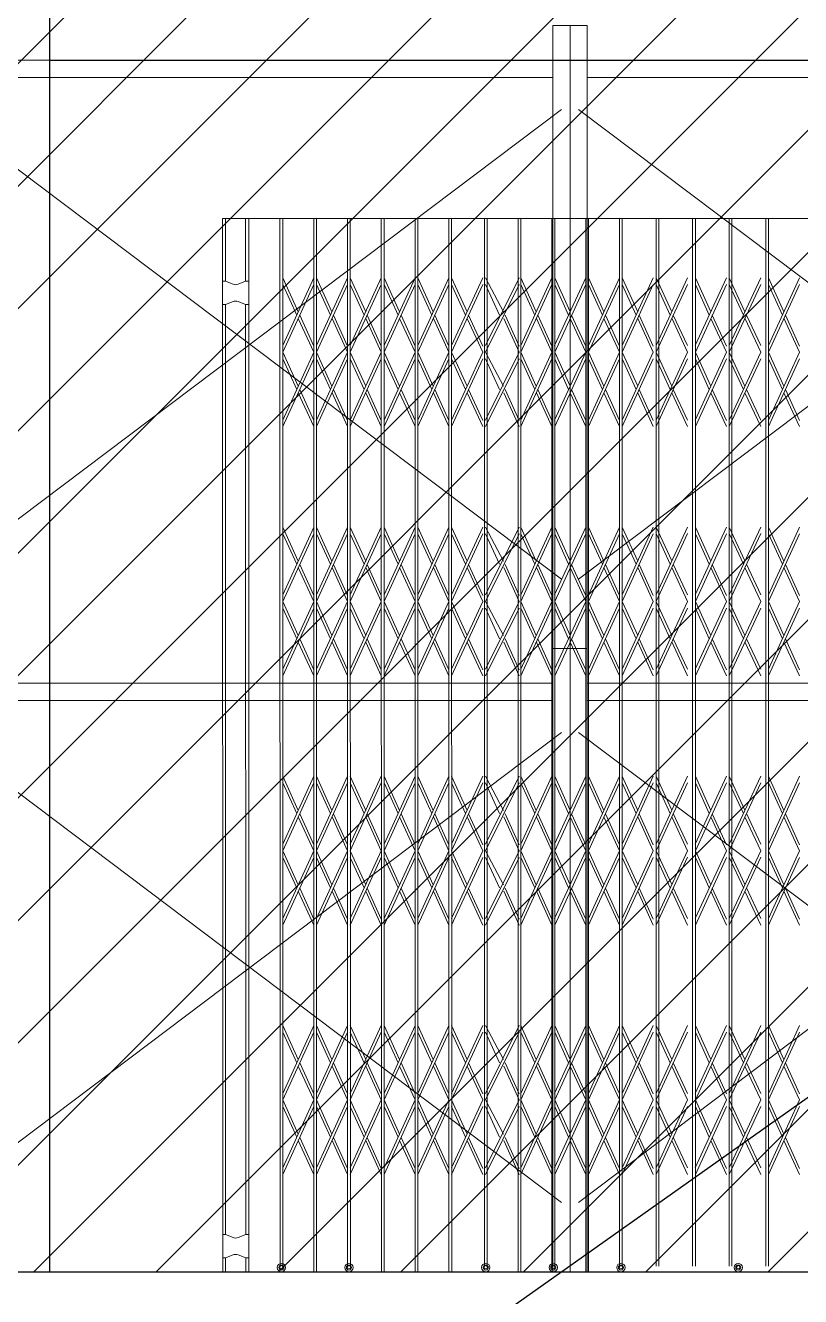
# Model space of a CAD drawing. Header units: millimetres. Extents: x 480521 to 6014615, y -961280 to 187869.
# Drawn here: x 759551 to 761790, y -25587 to -21915 of the extents above; entities that cross this region are included whole.
import ezdxf

# ---------------------------------------------------------------- set-up
doc = ezdxf.new("R2010")
doc.units = ezdxf.units.MM
doc.header["$LTSCALE"] = 600
doc.header["$MEASUREMENT"] = 0
doc.linetypes.add('HIDDEN', pattern=[0.375, 0.25, -0.125])
for name, color, linetype, lineweight in [('CUA', 75, 'Continuous', 15), ('dim', 144, 'Continuous', 13), ('LC Hatch @ 1 (1)', 252, 'Continuous', 9), ('LC Net dam 1', 30, 'Continuous', 30), ('LC Net khuat', 4, 'HIDDEN', 13), ('LC Net thay', 7, 'Continuous', 25), ('Net Thay 1', 2, 'Continuous', 20)]:
    doc.layers.add(name, color=color, linetype=linetype, lineweight=lineweight)
doc.layers.add('KCS_Plotter', color=11, linetype='Continuous', plot=False)
doc.layers.add('M¶nh', color=8, linetype='Continuous')

# ---------------------------------------------------------------- blocks, each defined once
blk = doc.blocks.new('A$C45A85794')
at = {"layer": 'Net Thay 1'}
for p, q in [((25, 1557.4), (1825, 200.3)), ((1825, 1557.4), (25, 200.3))]:
    blk.add_line(p, q, dxfattribs=at)
for points in [[(50, 0), (50, 1800), (0, 1800), (0, 0)], [(1850, 0), (1850, 1800), (1800, 1800), (1800, 0)], [(50, 1650), (1800, 1650), (1800, 1700), (50, 1700)]]:
    blk.add_lwpolyline(points, close=True, dxfattribs=at)

msp = doc.modelspace()

# ---------------------------------------------------------------- hatches: boundary and pattern name
at = {"layer": 'LC Hatch @ 1 (1)', "ltscale": 2}
h = msp.add_hatch(dxfattribs=at)
h.set_pattern_fill('ANSI31', color=256, scale=2000)
h.set_pattern_definition([(45, (0, -2323.52), (-176.776695, 176.776695), [])])
h.paths.add_polyline_path([(758929.827, -14347.088), (758929.827, -25515.346), (765010.967, -25515.346), (765010.967, -14347.088)])

# ---------------------------------------------------------------- linework, layer by layer
at = {"layer": 'CUA'}
for p, q in [((760384.011, -22644.403), (760294.294, -22840.381)), ((760294.411, -22644.381), (760339.005, -22742.715)), ((760481.611, -22644.403), (760391.894, -22840.381)), ((760392.011, -22644.381), (760436.605, -22742.715)), ((760579.211, -22644.397), (760489.494, -22840.374)), ((760489.611, -22644.374), (760534.205, -22742.709)), ((760676.811, -22644.397), (760587.094, -22840.374)), ((760587.211, -22644.374), (760631.805, -22742.709)), ((760774.411, -22644.393), (760684.694, -22840.371)), ((760684.811, -22644.371), (760729.404, -22742.705)), ((760872.01, -22644.39), (760782.293, -22840.367)), ((760782.41, -22644.367), (760827.004, -22742.702)), ((760977.61, -22644.386), (760879.873, -22840.363)), ((760879.99, -22644.363), (760932.603, -22742.698)), ((761072.011, -22644.39), (760982.294, -22840.368)), ((760982.411, -22644.368), (761027.005, -22742.702)), ((761169.611, -22644.39), (761079.894, -22840.368)), ((761080.011, -22644.368), (761124.605, -22742.702)), ((761267.211, -22644.39), (761177.494, -22840.368)), ((761177.611, -22644.368), (761222.205, -22742.702)), ((761364.811, -22644.39), (761275.094, -22840.368)), ((761275.211, -22644.368), (761319.805, -22742.702)), ((761464.011, -22644.368), (761372.811, -22840.368)), ((761372.811, -22644.368), (761418.411, -22742.368)), ((761576.011, -22644.384), (761486.294, -22840.362)), ((761486.411, -22644.362), (761531.005, -22742.696)), ((761675.211, -22644.362), (761584.011, -22840.362)), ((761584.011, -22644.362), (761629.611, -22742.362)), ((761787.211, -22644.379), (761697.494, -22840.356)), ((761697.611, -22644.356), (761742.205, -22742.691)), ((760294.411, -22663.581), (760334.817, -22751.862)), ((760384.011, -22663.623), (760294.411, -22859.344)), ((760392.011, -22663.581), (760432.417, -22751.862)), ((760481.611, -22663.623), (760392.011, -22859.344)), ((760489.611, -22663.574), (760530.017, -22751.856)), ((760579.211, -22663.616), (760489.611, -22859.337)), ((760587.211, -22663.574), (760627.617, -22751.856)), ((760676.811, -22663.616), (760587.211, -22859.337)), ((760684.811, -22663.571), (760725.217, -22751.852)), ((760774.411, -22663.612), (760684.811, -22859.334)), ((760782.41, -22663.567), (760822.816, -22751.848)), ((760872.01, -22663.609), (760782.41, -22859.33)), ((760879.99, -22663.563), (760920.396, -22751.845)), ((760977.61, -22663.605), (760879.99, -22859.326)), ((760982.411, -22663.568), (761022.817, -22751.849)), ((761072.011, -22663.609), (760982.411, -22859.331)), ((761080.011, -22663.568), (761120.417, -22751.849)), ((761169.611, -22663.609), (761080.011, -22859.331)), ((761177.611, -22663.568), (761218.017, -22751.849)), ((761267.211, -22663.609), (761177.611, -22859.331)), ((761275.211, -22663.568), (761315.617, -22751.849)), ((761364.811, -22663.609), (761275.211, -22859.331)), ((761464.011, -22663.331), (761372.811, -22859.331)), ((761372.811, -22663.331), (761413.999, -22751.849)), ((761486.411, -22663.562), (761526.817, -22751.843)), ((761576.011, -22663.604), (761486.411, -22859.325)), ((761675.211, -22663.325), (761584.011, -22859.325)), ((761584.011, -22663.325), (761625.199, -22751.843)), ((761697.611, -22663.556), (761738.017, -22751.837)), ((761787.211, -22663.598), (761697.611, -22859.319)), ((760339.216, -22761.473), (760384.011, -22859.344)), ((760343.383, -22752.37), (760384.011, -22841.961)), ((760436.816, -22761.473), (760481.611, -22859.344)), ((760440.983, -22752.37), (760481.611, -22841.961)), ((760534.416, -22761.466), (760579.211, -22859.337)), ((760538.583, -22752.364), (760579.211, -22841.955)), ((760632.016, -22761.466), (760676.811, -22859.337)), ((760636.183, -22752.364), (760676.811, -22841.955)), ((760729.616, -22761.463), (760774.411, -22859.334)), ((760733.783, -22752.36), (760774.411, -22841.951)), ((760827.215, -22761.459), (760872.01, -22859.33)), ((760831.382, -22752.357), (760872.01, -22841.947)), ((760932.815, -22761.455), (760977.61, -22859.326)), ((760936.982, -22752.353), (760977.61, -22841.944)), ((761027.216, -22761.46), (761072.011, -22859.331)), ((761031.383, -22752.357), (761072.011, -22841.948)), ((761124.816, -22761.46), (761169.611, -22859.331)), ((761128.983, -22752.357), (761169.611, -22841.948)), ((761222.416, -22761.46), (761267.211, -22859.331)), ((761226.583, -22752.357), (761267.211, -22841.948)), ((761320.016, -22761.46), (761364.811, -22859.331)), ((761324.183, -22752.357), (761364.811, -22841.948)), ((761418.411, -22761.331), (761464.011, -22859.331)), ((761422.823, -22751.849), (761464.011, -22840.368)), ((761531.216, -22761.454), (761576.011, -22859.325)), ((761535.383, -22752.351), (761576.011, -22841.942)), ((761629.611, -22761.325), (761675.211, -22859.325)), ((761634.023, -22751.843), (761675.211, -22840.362)), ((761742.416, -22761.448), (761787.211, -22859.319)), ((761746.583, -22752.346), (761787.211, -22841.937)), ((760384.011, -22859.367), (760294.294, -23055.344)), ((760294.411, -22859.344), (760339.005, -22957.679)), ((760481.611, -22859.367), (760391.894, -23055.344)), ((760392.011, -22859.344), (760436.605, -22957.679)), ((760579.211, -22859.36), (760489.494, -23055.337)), ((760489.611, -22859.337), (760534.205, -22957.672)), ((760676.811, -22859.36), (760587.094, -23055.337)), ((760587.211, -22859.337), (760631.805, -22957.672)), ((760774.411, -22859.356), (760684.694, -23055.334)), ((760684.811, -22859.334), (760729.404, -22957.668)), ((760872.01, -22859.353), (760782.293, -23055.33)), ((760782.41, -22859.33), (760827.004, -22957.665)), ((760977.61, -22859.349), (760879.873, -23055.326)), ((760879.99, -22859.326), (760932.603, -22957.661)), ((761072.011, -22859.353), (760982.294, -23055.331)), ((760982.411, -22859.331), (761027.005, -22957.665)), ((761169.611, -22859.353), (761079.894, -23055.331)), ((761080.011, -22859.331), (761124.605, -22957.665)), ((761267.211, -22859.353), (761177.494, -23055.331)), ((761177.611, -22859.331), (761222.205, -22957.665)), ((761364.811, -22859.353), (761275.094, -23055.331)), ((761275.211, -22859.331), (761319.805, -22957.665)), ((761464.011, -22859.331), (761372.811, -23055.331)), ((761372.811, -22859.331), (761418.411, -22957.331)), ((761576.011, -22859.348), (761486.294, -23055.325)), ((761486.411, -22859.325), (761531.005, -22957.66)), ((761675.211, -22859.325), (761584.011, -23055.325)), ((761584.011, -22859.325), (761629.611, -22957.325)), ((761787.211, -22859.342), (761697.494, -23055.319)), ((761697.611, -22859.319), (761742.205, -22957.654)), ((760294.411, -22878.544), (760334.817, -22966.825)), ((760384.011, -22878.586), (760294.411, -23074.307)), ((760392.011, -22878.544), (760432.417, -22966.825)), ((760481.611, -22878.586), (760392.011, -23074.307)), ((760489.611, -22878.537), (760530.017, -22966.819)), ((760579.211, -22878.579), (760489.611, -23074.3)), ((760587.211, -22878.537), (760627.617, -22966.819)), ((760676.811, -22878.579), (760587.211, -23074.3)), ((760684.811, -22878.534), (760725.217, -22966.815)), ((760774.411, -22878.576), (760684.811, -23074.297)), ((760782.41, -22878.53), (760822.816, -22966.811)), ((760872.01, -22878.572), (760782.41, -23074.293)), ((760879.99, -22878.526), (760920.396, -22966.808)), ((760977.61, -22878.568), (760879.99, -23074.289)), ((760982.411, -22878.531), (761022.817, -22966.812)), ((761072.011, -22878.572), (760982.411, -23074.294)), ((761080.011, -22878.531), (761120.417, -22966.812)), ((761169.611, -22878.572), (761080.011, -23074.294)), ((761177.611, -22878.531), (761218.017, -22966.812)), ((761267.211, -22878.572), (761177.611, -23074.294)), ((761275.211, -22878.531), (761315.617, -22966.812)), ((761364.811, -22878.572), (761275.211, -23074.294)), ((761464.011, -22878.294), (761372.811, -23074.294)), ((761372.811, -22878.294), (761413.999, -22966.812)), ((761486.411, -22878.525), (761526.817, -22966.806)), ((761576.011, -22878.567), (761486.411, -23074.288)), ((761675.211, -22878.288), (761584.011, -23074.288)), ((761584.011, -22878.288), (761625.199, -22966.806)), ((761697.611, -22878.519), (761738.017, -22966.801)), ((761787.211, -22878.561), (761697.611, -23074.282)), ((760339.216, -22976.436), (760384.011, -23074.307)), ((760343.383, -22967.334), (760384.011, -23056.924)), ((760436.816, -22976.436), (760481.611, -23074.307)), ((760440.983, -22967.334), (760481.611, -23056.924)), ((760534.416, -22976.429), (760579.211, -23074.3)), ((760538.583, -22967.327), (760579.211, -23056.918)), ((760632.016, -22976.429), (760676.811, -23074.3)), ((760636.183, -22967.327), (760676.811, -23056.918)), ((760729.616, -22976.426), (760774.411, -23074.297)), ((760733.783, -22967.323), (760774.411, -23056.914)), ((760827.215, -22976.422), (760872.01, -23074.293)), ((760831.382, -22967.32), (760872.01, -23056.911)), ((760932.815, -22976.418), (760977.61, -23074.289)), ((760936.982, -22967.316), (760977.61, -23056.907)), ((761027.216, -22976.423), (761072.011, -23074.294)), ((761031.383, -22967.32), (761072.011, -23056.911)), ((761124.816, -22976.423), (761169.611, -23074.294)), ((761128.983, -22967.32), (761169.611, -23056.911)), ((761222.416, -22976.423), (761267.211, -23074.294)), ((761226.583, -22967.32), (761267.211, -23056.911)), ((761320.016, -22976.423), (761364.811, -23074.294)), ((761324.183, -22967.32), (761364.811, -23056.911)), ((761418.411, -22976.294), (761464.011, -23074.294)), ((761422.823, -22966.812), (761464.011, -23055.331)), ((761531.216, -22976.417), (761576.011, -23074.288)), ((761535.383, -22967.315), (761576.011, -23056.905)), ((761629.611, -22976.288), (761675.211, -23074.288)), ((761634.023, -22966.806), (761675.211, -23055.325)), ((761742.416, -22976.411), (761787.211, -23074.282)), ((761746.583, -22967.309), (761787.211, -23056.9)), ((760384.011, -23364.403), (760294.294, -23560.381)), ((760294.411, -23364.381), (760339.005, -23462.715)), ((760294.411, -23383.581), (760334.817, -23471.862)), ((760384.011, -23383.623), (760294.411, -23579.344)), ((760481.611, -23364.403), (760391.894, -23560.381)), ((760392.011, -23364.381), (760436.605, -23462.715)), ((760392.011, -23383.581), (760432.417, -23471.862)), ((760481.611, -23383.623), (760392.011, -23579.344)), ((760579.211, -23364.397), (760489.494, -23560.374)), ((760489.611, -23364.374), (760534.205, -23462.709)), ((760489.611, -23383.574), (760530.017, -23471.856)), ((760579.211, -23383.616), (760489.611, -23579.337)), ((760676.811, -23364.397), (760587.094, -23560.374)), ((760587.211, -23364.374), (760631.805, -23462.709)), ((760587.211, -23383.574), (760627.617, -23471.856)), ((760676.811, -23383.616), (760587.211, -23579.337)), ((760774.411, -23364.393), (760684.694, -23560.371)), ((760684.811, -23364.371), (760729.404, -23462.705)), ((760684.811, -23383.571), (760725.217, -23471.852)), ((760774.411, -23383.612), (760684.811, -23579.334)), ((760872.01, -23364.39), (760782.293, -23560.367)), ((760782.41, -23364.367), (760827.004, -23462.702)), ((760782.41, -23383.567), (760822.816, -23471.848)), ((760872.01, -23383.609), (760782.41, -23579.33)), ((760977.61, -23364.386), (760879.873, -23560.363)), ((760879.99, -23364.363), (760932.603, -23462.698)), ((760879.99, -23383.563), (760920.396, -23471.845)), ((760977.61, -23383.605), (760879.99, -23579.326)), ((761072.011, -23364.39), (760982.294, -23560.368)), ((760982.411, -23364.368), (761027.005, -23462.702)), ((760982.411, -23383.568), (761022.817, -23471.849)), ((761072.011, -23383.609), (760982.411, -23579.331)), ((761169.611, -23364.39), (761079.894, -23560.368)), ((761080.011, -23364.368), (761124.605, -23462.702)), ((761080.011, -23383.568), (761120.417, -23471.849)), ((761169.611, -23383.609), (761080.011, -23579.331)), ((761267.211, -23364.39), (761177.494, -23560.368)), ((761177.611, -23364.368), (761222.205, -23462.702)), ((761177.611, -23383.568), (761218.017, -23471.849)), ((761267.211, -23383.609), (761177.611, -23579.331)), ((761364.811, -23364.39), (761275.094, -23560.368)), ((761275.211, -23364.368), (761319.805, -23462.702)), ((761275.211, -23383.568), (761315.617, -23471.849)), ((761364.811, -23383.609), (761275.211, -23579.331)), ((761464.011, -23364.368), (761372.811, -23560.368)), ((761372.811, -23364.368), (761418.411, -23462.368)), ((761464.011, -23383.331), (761372.811, -23579.331)), ((761372.811, -23383.331), (761413.999, -23471.849)), ((761576.011, -23364.384), (761486.294, -23560.362)), ((761486.411, -23364.362), (761531.005, -23462.696)), ((761486.411, -23383.562), (761526.817, -23471.843)), ((761576.011, -23383.604), (761486.411, -23579.325)), ((761675.211, -23364.362), (761584.011, -23560.362)), ((761584.011, -23364.362), (761629.611, -23462.362)), ((761675.211, -23383.325), (761584.011, -23579.325)), ((761584.011, -23383.325), (761625.199, -23471.843)), ((761787.211, -23364.379), (761697.494, -23560.356)), ((761697.611, -23364.356), (761742.205, -23462.691)), ((761697.611, -23383.556), (761738.017, -23471.837)), ((761787.211, -23383.598), (761697.611, -23579.319)), ((760339.216, -23481.473), (760384.011, -23579.344)), ((760343.383, -23472.37), (760384.011, -23561.961)), ((760436.816, -23481.473), (760481.611, -23579.344)), ((760440.983, -23472.37), (760481.611, -23561.961)), ((760534.416, -23481.466), (760579.211, -23579.337)), ((760538.583, -23472.364), (760579.211, -23561.955)), ((760632.016, -23481.466), (760676.811, -23579.337)), ((760636.183, -23472.364), (760676.811, -23561.955)), ((760729.616, -23481.463), (760774.411, -23579.334)), ((760733.783, -23472.36), (760774.411, -23561.951)), ((760827.215, -23481.459), (760872.01, -23579.33)), ((760831.382, -23472.357), (760872.01, -23561.947)), ((760932.815, -23481.455), (760977.61, -23579.326)), ((760936.982, -23472.353), (760977.61, -23561.944)), ((761027.216, -23481.46), (761072.011, -23579.331)), ((761031.383, -23472.357), (761072.011, -23561.948)), ((761124.816, -23481.46), (761169.611, -23579.331)), ((761128.983, -23472.357), (761169.611, -23561.948)), ((761222.416, -23481.46), (761267.211, -23579.331)), ((761226.583, -23472.357), (761267.211, -23561.948)), ((761320.016, -23481.46), (761364.811, -23579.331)), ((761324.183, -23472.357), (761364.811, -23561.948)), ((761418.411, -23481.331), (761464.011, -23579.331)), ((761422.823, -23471.849), (761464.011, -23560.368)), ((761531.216, -23481.454), (761576.011, -23579.325)), ((761535.383, -23472.351), (761576.011, -23561.942)), ((761629.611, -23481.325), (761675.211, -23579.325)), ((761634.023, -23471.843), (761675.211, -23560.362)), ((761742.416, -23481.448), (761787.211, -23579.319)), ((761746.583, -23472.346), (761787.211, -23561.937)), ((760384.011, -23579.367), (760294.294, -23775.344)), ((760294.411, -23579.344), (760339.005, -23677.679)), ((760294.411, -23598.544), (760334.817, -23686.825)), ((760384.011, -23598.586), (760294.411, -23794.307)), ((760481.611, -23579.367), (760391.894, -23775.344)), ((760392.011, -23579.344), (760436.605, -23677.679)), ((760392.011, -23598.544), (760432.417, -23686.825)), ((760481.611, -23598.586), (760392.011, -23794.307)), ((760579.211, -23579.36), (760489.494, -23775.337)), ((760489.611, -23579.337), (760534.205, -23677.672)), ((760489.611, -23598.537), (760530.017, -23686.819)), ((760579.211, -23598.579), (760489.611, -23794.3)), ((760676.811, -23579.36), (760587.094, -23775.337)), ((760587.211, -23579.337), (760631.805, -23677.672)), ((760587.211, -23598.537), (760627.617, -23686.819)), ((760676.811, -23598.579), (760587.211, -23794.3)), ((760774.411, -23579.356), (760684.694, -23775.334)), ((760684.811, -23579.334), (760729.404, -23677.668)), ((760684.811, -23598.534), (760725.217, -23686.815)), ((760774.411, -23598.576), (760684.811, -23794.297)), ((760872.01, -23579.353), (760782.293, -23775.33)), ((760782.41, -23579.33), (760827.004, -23677.665)), ((760782.41, -23598.53), (760822.816, -23686.811)), ((760872.01, -23598.572), (760782.41, -23794.293)), ((760977.61, -23579.349), (760879.873, -23775.326)), ((760879.99, -23579.326), (760932.603, -23677.661)), ((760879.99, -23598.526), (760920.396, -23686.808)), ((760977.61, -23598.568), (760879.99, -23794.289)), ((761072.011, -23579.353), (760982.294, -23775.331)), ((760982.411, -23579.331), (761027.005, -23677.665)), ((760982.411, -23598.531), (761022.817, -23686.812)), ((761072.011, -23598.572), (760982.411, -23794.294)), ((761169.611, -23579.353), (761079.894, -23775.331)), ((761080.011, -23579.331), (761124.605, -23677.665)), ((761080.011, -23598.531), (761120.417, -23686.812)), ((761169.611, -23598.572), (761080.011, -23794.294)), ((761267.211, -23579.353), (761177.494, -23775.331)), ((761177.611, -23579.331), (761222.205, -23677.665)), ((761177.611, -23598.531), (761218.017, -23686.812)), ((761267.211, -23598.572), (761177.611, -23794.294)), ((761364.811, -23579.353), (761275.094, -23775.331)), ((761275.211, -23579.331), (761319.805, -23677.665)), ((761275.211, -23598.531), (761315.617, -23686.812)), ((761364.811, -23598.572), (761275.211, -23794.294)), ((761464.011, -23579.331), (761372.811, -23775.331)), ((761372.811, -23579.331), (761418.411, -23677.331)), ((761464.011, -23598.294), (761372.811, -23794.294)), ((761372.811, -23598.294), (761413.999, -23686.812)), ((761576.011, -23579.348), (761486.294, -23775.325)), ((761486.411, -23579.325), (761531.005, -23677.66)), ((761486.411, -23598.525), (761526.817, -23686.806)), ((761576.011, -23598.567), (761486.411, -23794.288)), ((761675.211, -23579.325), (761584.011, -23775.325)), ((761584.011, -23579.325), (761629.611, -23677.325)), ((761675.211, -23598.288), (761584.011, -23794.288)), ((761584.011, -23598.288), (761625.199, -23686.806)), ((761787.211, -23579.342), (761697.494, -23775.319)), ((761697.611, -23579.319), (761742.205, -23677.654)), ((761697.611, -23598.519), (761738.017, -23686.801)), ((761787.211, -23598.561), (761697.611, -23794.282)), ((760339.216, -23696.436), (760384.011, -23794.307)), ((760343.383, -23687.334), (760384.011, -23776.924)), ((760436.816, -23696.436), (760481.611, -23794.307)), ((760440.983, -23687.334), (760481.611, -23776.924)), ((760534.416, -23696.429), (760579.211, -23794.3)), ((760538.583, -23687.327), (760579.211, -23776.918)), ((760632.016, -23696.429), (760676.811, -23794.3)), ((760636.183, -23687.327), (760676.811, -23776.918)), ((760729.616, -23696.426), (760774.411, -23794.297)), ((760733.783, -23687.323), (760774.411, -23776.914)), ((760827.215, -23696.422), (760872.01, -23794.293)), ((760831.382, -23687.32), (760872.01, -23776.911)), ((760932.815, -23696.418), (760977.61, -23794.289)), ((760936.982, -23687.316), (760977.61, -23776.907)), ((761027.216, -23696.423), (761072.011, -23794.294)), ((761031.383, -23687.32), (761072.011, -23776.911)), ((761124.816, -23696.423), (761169.611, -23794.294)), ((761128.983, -23687.32), (761169.611, -23776.911)), ((761222.416, -23696.423), (761267.211, -23794.294)), ((761226.583, -23687.32), (761267.211, -23776.911)), ((761320.016, -23696.423), (761364.811, -23794.294)), ((761324.183, -23687.32), (761364.811, -23776.911)), ((761418.411, -23696.294), (761464.011, -23794.294)), ((761422.823, -23686.812), (761464.011, -23775.331)), ((761531.216, -23696.417), (761576.011, -23794.288)), ((761535.383, -23687.315), (761576.011, -23776.905)), ((761629.611, -23696.288), (761675.211, -23794.288)), ((761634.023, -23686.806), (761675.211, -23775.325)), ((761742.416, -23696.411), (761787.211, -23794.282)), ((761746.583, -23687.309), (761787.211, -23776.9)), ((760384.011, -24084.403), (760294.294, -24280.381)), ((760294.411, -24084.381), (760339.005, -24182.715)), ((760481.611, -24084.403), (760391.894, -24280.381)), ((760392.011, -24084.381), (760436.605, -24182.715)), ((760579.211, -24084.397), (760489.494, -24280.374)), ((760489.611, -24084.374), (760534.205, -24182.709)), ((760676.811, -24084.397), (760587.094, -24280.374)), ((760587.211, -24084.374), (760631.805, -24182.709)), ((760774.411, -24084.393), (760684.694, -24280.371)), ((760684.811, -24084.371), (760729.404, -24182.705)), ((760872.01, -24084.39), (760782.293, -24280.367)), ((760782.41, -24084.367), (760827.004, -24182.702)), ((760977.61, -24084.386), (760879.873, -24280.363)), ((760879.99, -24084.363), (760932.603, -24182.698)), ((761072.011, -24084.39), (760982.294, -24280.368)), ((760982.411, -24084.368), (761027.005, -24182.702)), ((761169.611, -24084.39), (761079.894, -24280.368)), ((761080.011, -24084.368), (761124.605, -24182.702)), ((761267.211, -24084.39), (761177.494, -24280.368)), ((761177.611, -24084.368), (761222.205, -24182.702)), ((761364.811, -24084.39), (761275.094, -24280.368)), ((761275.211, -24084.368), (761319.805, -24182.702)), ((761464.011, -24084.368), (761372.811, -24280.368)), ((761372.811, -24084.368), (761418.411, -24182.368)), ((761576.011, -24084.384), (761486.294, -24280.362)), ((761486.411, -24084.362), (761531.005, -24182.696)), ((761675.211, -24084.362), (761584.011, -24280.362)), ((761584.011, -24084.362), (761629.611, -24182.362)), ((761787.211, -24084.379), (761697.494, -24280.356)), ((761697.611, -24084.356), (761742.205, -24182.691)), ((760294.411, -24103.581), (760334.817, -24191.862)), ((760384.011, -24103.623), (760294.411, -24299.344)), ((760392.011, -24103.581), (760432.417, -24191.862)), ((760481.611, -24103.623), (760392.011, -24299.344)), ((760489.611, -24103.574), (760530.017, -24191.856)), ((760579.211, -24103.616), (760489.611, -24299.337)), ((760587.211, -24103.574), (760627.617, -24191.856)), ((760676.811, -24103.616), (760587.211, -24299.337)), ((760684.811, -24103.571), (760725.217, -24191.852)), ((760774.411, -24103.612), (760684.811, -24299.334)), ((760782.41, -24103.567), (760822.816, -24191.848)), ((760872.01, -24103.609), (760782.41, -24299.33)), ((760879.99, -24103.563), (760920.396, -24191.845)), ((760977.61, -24103.605), (760879.99, -24299.326)), ((760982.411, -24103.568), (761022.817, -24191.849)), ((761072.011, -24103.609), (760982.411, -24299.331)), ((761080.011, -24103.568), (761120.417, -24191.849)), ((761169.611, -24103.609), (761080.011, -24299.331)), ((761177.611, -24103.568), (761218.017, -24191.849)), ((761267.211, -24103.609), (761177.611, -24299.331)), ((761275.211, -24103.568), (761315.617, -24191.849)), ((761364.811, -24103.609), (761275.211, -24299.331)), ((761464.011, -24103.331), (761372.811, -24299.331)), ((761372.811, -24103.331), (761413.999, -24191.849)), ((761486.411, -24103.562), (761526.817, -24191.843)), ((761576.011, -24103.604), (761486.411, -24299.325)), ((761675.211, -24103.325), (761584.011, -24299.325)), ((761584.011, -24103.325), (761625.199, -24191.843)), ((761697.611, -24103.556), (761738.017, -24191.837)), ((761787.211, -24103.598), (761697.611, -24299.319)), ((760343.383, -24192.37), (760384.011, -24281.961)), ((760440.983, -24192.37), (760481.611, -24281.961)), ((760538.583, -24192.364), (760579.211, -24281.955)), ((760636.183, -24192.364), (760676.811, -24281.955)), ((760733.783, -24192.36), (760774.411, -24281.951)), ((760831.382, -24192.357), (760872.01, -24281.947)), ((760936.982, -24192.353), (760977.61, -24281.944)), ((761031.383, -24192.357), (761072.011, -24281.948)), ((761128.983, -24192.357), (761169.611, -24281.948)), ((761226.583, -24192.357), (761267.211, -24281.948)), ((761324.183, -24192.357), (761364.811, -24281.948)), ((761422.823, -24191.849), (761464.011, -24280.368)), ((761535.383, -24192.351), (761576.011, -24281.942)), ((761634.023, -24191.843), (761675.211, -24280.362)), ((761746.583, -24192.346), (761787.211, -24281.937)), ((760339.216, -24201.473), (760384.011, -24299.344)), ((760436.816, -24201.473), (760481.611, -24299.344)), ((760534.416, -24201.466), (760579.211, -24299.337)), ((760632.016, -24201.466), (760676.811, -24299.337)), ((760729.616, -24201.463), (760774.411, -24299.334)), ((760827.215, -24201.459), (760872.01, -24299.33)), ((760932.815, -24201.455), (760977.61, -24299.326)), ((761027.216, -24201.46), (761072.011, -24299.331)), ((761124.816, -24201.46), (761169.611, -24299.331)), ((761222.416, -24201.46), (761267.211, -24299.331)), ((761320.016, -24201.46), (761364.811, -24299.331)), ((761418.411, -24201.331), (761464.011, -24299.331)), ((761531.216, -24201.454), (761576.011, -24299.325)), ((761629.611, -24201.325), (761675.211, -24299.325)), ((761742.416, -24201.448), (761787.211, -24299.319)), ((760384.011, -24299.367), (760294.294, -24495.344)), ((760294.411, -24299.344), (760339.005, -24397.679)), ((760481.611, -24299.367), (760391.894, -24495.344)), ((760392.011, -24299.344), (760436.605, -24397.679)), ((760579.211, -24299.36), (760489.494, -24495.337)), ((760489.611, -24299.337), (760534.205, -24397.672)), ((760676.811, -24299.36), (760587.094, -24495.337)), ((760587.211, -24299.337), (760631.805, -24397.672)), ((760774.411, -24299.356), (760684.694, -24495.334)), ((760684.811, -24299.334), (760729.404, -24397.668)), ((760872.01, -24299.353), (760782.293, -24495.33)), ((760782.41, -24299.33), (760827.004, -24397.665)), ((760977.61, -24299.349), (760879.873, -24495.326)), ((760879.99, -24299.326), (760932.603, -24397.661)), ((761072.011, -24299.353), (760982.294, -24495.331)), ((760982.411, -24299.331), (761027.005, -24397.665)), ((761169.611, -24299.353), (761079.894, -24495.331)), ((761080.011, -24299.331), (761124.605, -24397.665)), ((761267.211, -24299.353), (761177.494, -24495.331)), ((761177.611, -24299.331), (761222.205, -24397.665)), ((761364.811, -24299.353), (761275.094, -24495.331)), ((761275.211, -24299.331), (761319.805, -24397.665)), ((761464.011, -24299.331), (761372.811, -24495.331)), ((761372.811, -24299.331), (761418.411, -24397.331)), ((761576.011, -24299.348), (761486.294, -24495.325)), ((761486.411, -24299.325), (761531.005, -24397.66)), ((761675.211, -24299.325), (761584.011, -24495.325)), ((761584.011, -24299.325), (761629.611, -24397.325)), ((761787.211, -24299.342), (761697.494, -24495.319)), ((761697.611, -24299.319), (761742.205, -24397.654)), ((760294.411, -24318.544), (760334.817, -24406.825)), ((760384.011, -24318.586), (760294.411, -24514.307)), ((760392.011, -24318.544), (760432.417, -24406.825)), ((760481.611, -24318.586), (760392.011, -24514.307)), ((760489.611, -24318.537), (760530.017, -24406.819)), ((760579.211, -24318.579), (760489.611, -24514.3)), ((760587.211, -24318.537), (760627.617, -24406.819)), ((760676.811, -24318.579), (760587.211, -24514.3)), ((760684.811, -24318.534), (760725.217, -24406.815)), ((760774.411, -24318.576), (760684.811, -24514.297)), ((760782.41, -24318.53), (760822.816, -24406.811)), ((760872.01, -24318.572), (760782.41, -24514.293)), ((760879.99, -24318.526), (760920.396, -24406.808)), ((760977.61, -24318.568), (760879.99, -24514.289)), ((760982.411, -24318.531), (761022.817, -24406.812)), ((761072.011, -24318.572), (760982.411, -24514.294)), ((761080.011, -24318.531), (761120.417, -24406.812)), ((761169.611, -24318.572), (761080.011, -24514.294)), ((761177.611, -24318.531), (761218.017, -24406.812)), ((761267.211, -24318.572), (761177.611, -24514.294)), ((761275.211, -24318.531), (761315.617, -24406.812)), ((761364.811, -24318.572), (761275.211, -24514.294)), ((761464.011, -24318.294), (761372.811, -24514.294)), ((761372.811, -24318.294), (761413.999, -24406.812)), ((761486.411, -24318.525), (761526.817, -24406.806)), ((761576.011, -24318.567), (761486.411, -24514.288)), ((761675.211, -24318.288), (761584.011, -24514.288)), ((761584.011, -24318.288), (761625.199, -24406.806)), ((761697.611, -24318.519), (761738.017, -24406.801)), ((761787.211, -24318.561), (761697.611, -24514.282)), ((760339.216, -24416.436), (760384.011, -24514.307)), ((760343.383, -24407.334), (760384.011, -24496.924)), ((760436.816, -24416.436), (760481.611, -24514.307)), ((760440.983, -24407.334), (760481.611, -24496.924)), ((760534.416, -24416.429), (760579.211, -24514.3)), ((760538.583, -24407.327), (760579.211, -24496.918)), ((760632.016, -24416.429), (760676.811, -24514.3)), ((760636.183, -24407.327), (760676.811, -24496.918)), ((760729.616, -24416.426), (760774.411, -24514.297)), ((760733.783, -24407.323), (760774.411, -24496.914)), ((760827.215, -24416.422), (760872.01, -24514.293)), ((760831.382, -24407.32), (760872.01, -24496.911)), ((760932.815, -24416.418), (760977.61, -24514.289)), ((760936.982, -24407.316), (760977.61, -24496.907)), ((761027.216, -24416.423), (761072.011, -24514.294)), ((761031.383, -24407.32), (761072.011, -24496.911)), ((761124.816, -24416.423), (761169.611, -24514.294)), ((761128.983, -24407.32), (761169.611, -24496.911)), ((761222.416, -24416.423), (761267.211, -24514.294)), ((761226.583, -24407.32), (761267.211, -24496.911)), ((761320.016, -24416.423), (761364.811, -24514.294)), ((761324.183, -24407.32), (761364.811, -24496.911)), ((761418.411, -24416.294), (761464.011, -24514.294)), ((761422.823, -24406.812), (761464.011, -24495.331)), ((761531.216, -24416.417), (761576.011, -24514.288)), ((761535.383, -24407.315), (761576.011, -24496.905)), ((761629.611, -24416.288), (761675.211, -24514.288)), ((761634.023, -24406.806), (761675.211, -24495.325)), ((761742.416, -24416.411), (761787.211, -24514.282)), ((761746.583, -24407.309), (761787.211, -24496.9)), ((760384.011, -24804.403), (760294.294, -25000.381)), ((760294.411, -24804.381), (760339.005, -24902.715)), ((760481.611, -24804.403), (760391.894, -25000.381)), ((760392.011, -24804.381), (760436.605, -24902.715)), ((760579.211, -24804.397), (760489.494, -25000.374)), ((760489.611, -24804.374), (760534.205, -24902.709)), ((760676.811, -24804.397), (760587.094, -25000.374)), ((760587.211, -24804.374), (760631.805, -24902.709)), ((760774.411, -24804.393), (760684.694, -25000.371)), ((760684.811, -24804.371), (760729.404, -24902.705)), ((760872.01, -24804.39), (760782.293, -25000.367)), ((760782.41, -24804.367), (760827.004, -24902.702)), ((760977.61, -24804.386), (760879.873, -25000.363)), ((760879.99, -24804.363), (760932.603, -24902.698)), ((761072.011, -24804.39), (760982.294, -25000.368)), ((760982.411, -24804.368), (761027.005, -24902.702)), ((761169.611, -24804.39), (761079.894, -25000.368)), ((761080.011, -24804.368), (761124.605, -24902.702)), ((761267.211, -24804.39), (761177.494, -25000.368)), ((761177.611, -24804.368), (761222.205, -24902.702)), ((761364.811, -24804.39), (761275.094, -25000.368)), ((761275.211, -24804.368), (761319.805, -24902.702)), ((761464.011, -24804.368), (761372.811, -25000.368)), ((761372.811, -24804.368), (761418.411, -24902.368)), ((761576.011, -24804.384), (761486.294, -25000.362)), ((761486.411, -24804.362), (761531.005, -24902.696)), ((761675.211, -24804.362), (761584.011, -25000.362)), ((761584.011, -24804.362), (761629.611, -24902.362)), ((761787.211, -24804.379), (761697.494, -25000.356)), ((761697.611, -24804.356), (761742.205, -24902.691)), ((760294.411, -24823.581), (760334.817, -24911.862)), ((760384.011, -24823.623), (760294.411, -25019.344)), ((760392.011, -24823.581), (760432.417, -24911.862)), ((760481.611, -24823.623), (760392.011, -25019.344)), ((760489.611, -24823.574), (760530.017, -24911.856)), ((760579.211, -24823.616), (760489.611, -25019.337)), ((760587.211, -24823.574), (760627.617, -24911.856)), ((760676.811, -24823.616), (760587.211, -25019.337)), ((760684.811, -24823.571), (760725.217, -24911.852)), ((760774.411, -24823.612), (760684.811, -25019.334)), ((760782.41, -24823.567), (760822.816, -24911.848)), ((760872.01, -24823.609), (760782.41, -25019.33)), ((760879.99, -24823.563), (760920.396, -24911.845)), ((760977.61, -24823.605), (760879.99, -25019.326)), ((760982.411, -24823.568), (761022.817, -24911.849)), ((761072.011, -24823.609), (760982.411, -25019.331)), ((761080.011, -24823.568), (761120.417, -24911.849)), ((761169.611, -24823.609), (761080.011, -25019.331)), ((761177.611, -24823.568), (761218.017, -24911.849)), ((761267.211, -24823.609), (761177.611, -25019.331)), ((761275.211, -24823.568), (761315.617, -24911.849)), ((761364.811, -24823.609), (761275.211, -25019.331)), ((761464.011, -24823.331), (761372.811, -25019.331)), ((761372.811, -24823.331), (761413.999, -24911.849)), ((761486.411, -24823.562), (761526.817, -24911.843)), ((761576.011, -24823.604), (761486.411, -25019.325)), ((761675.211, -24823.325), (761584.011, -25019.325)), ((761584.011, -24823.325), (761625.199, -24911.843)), ((761697.611, -24823.556), (761738.017, -24911.837)), ((761787.211, -24823.598), (761697.611, -25019.319)), ((760339.216, -24921.473), (760384.011, -25019.344)), ((760343.383, -24912.37), (760384.011, -25001.961)), ((760436.816, -24921.473), (760481.611, -25019.344)), ((760440.983, -24912.37), (760481.611, -25001.961)), ((760534.416, -24921.466), (760579.211, -25019.337)), ((760538.583, -24912.364), (760579.211, -25001.955)), ((760632.016, -24921.466), (760676.811, -25019.337)), ((760636.183, -24912.364), (760676.811, -25001.955)), ((760729.616, -24921.463), (760774.411, -25019.334)), ((760733.783, -24912.36), (760774.411, -25001.951)), ((760827.215, -24921.459), (760872.01, -25019.33)), ((760831.382, -24912.357), (760872.01, -25001.947)), ((760932.815, -24921.455), (760977.61, -25019.326)), ((760936.982, -24912.353), (760977.61, -25001.944)), ((761027.216, -24921.46), (761072.011, -25019.331)), ((761031.383, -24912.357), (761072.011, -25001.948)), ((761124.816, -24921.46), (761169.611, -25019.331)), ((761128.983, -24912.357), (761169.611, -25001.948)), ((761222.416, -24921.46), (761267.211, -25019.331)), ((761226.583, -24912.357), (761267.211, -25001.948)), ((761320.016, -24921.46), (761364.811, -25019.331)), ((761324.183, -24912.357), (761364.811, -25001.948)), ((761418.411, -24921.331), (761464.011, -25019.331)), ((761422.823, -24911.849), (761464.011, -25000.368)), ((761531.216, -24921.454), (761576.011, -25019.325)), ((761535.383, -24912.351), (761576.011, -25001.942)), ((761629.611, -24921.325), (761675.211, -25019.325)), ((761634.023, -24911.843), (761675.211, -25000.362)), ((761742.416, -24921.448), (761787.211, -25019.319)), ((761746.583, -24912.346), (761787.211, -25001.937)), ((760384.011, -25019.367), (760294.294, -25215.344)), ((760294.411, -25019.344), (760339.005, -25117.679)), ((760294.411, -25038.544), (760334.817, -25126.825)), ((760384.011, -25038.586), (760294.411, -25234.307)), ((760481.611, -25019.367), (760391.894, -25215.344)), ((760392.011, -25019.344), (760436.605, -25117.679)), ((760392.011, -25038.544), (760432.417, -25126.825)), ((760481.611, -25038.586), (760392.011, -25234.307)), ((760579.211, -25019.36), (760489.494, -25215.337)), ((760489.611, -25019.337), (760534.205, -25117.672)), ((760489.611, -25038.537), (760530.017, -25126.819)), ((760579.211, -25038.579), (760489.611, -25234.3)), ((760676.811, -25019.36), (760587.094, -25215.337)), ((760587.211, -25019.337), (760631.805, -25117.672)), ((760587.211, -25038.537), (760627.617, -25126.819)), ((760676.811, -25038.579), (760587.211, -25234.3)), ((760774.411, -25019.356), (760684.694, -25215.334)), ((760684.811, -25019.334), (760729.404, -25117.668)), ((760684.811, -25038.534), (760725.217, -25126.815)), ((760774.411, -25038.576), (760684.811, -25234.297)), ((760872.01, -25019.353), (760782.293, -25215.33)), ((760782.41, -25019.33), (760827.004, -25117.665)), ((760782.41, -25038.53), (760822.816, -25126.811)), ((760872.01, -25038.572), (760782.41, -25234.293)), ((760977.61, -25019.349), (760879.873, -25215.326)), ((760879.99, -25019.326), (760932.603, -25117.661)), ((760879.99, -25038.526), (760920.396, -25126.808)), ((760977.61, -25038.568), (760879.99, -25234.289)), ((761072.011, -25019.353), (760982.294, -25215.331)), ((760982.411, -25019.331), (761027.005, -25117.665)), ((760982.411, -25038.531), (761022.817, -25126.812)), ((761072.011, -25038.572), (760982.411, -25234.294)), ((761169.611, -25019.353), (761079.894, -25215.331)), ((761080.011, -25019.331), (761124.605, -25117.665)), ((761080.011, -25038.531), (761120.417, -25126.812)), ((761169.611, -25038.572), (761080.011, -25234.294)), ((761267.211, -25019.353), (761177.494, -25215.331)), ((761177.611, -25019.331), (761222.205, -25117.665)), ((761177.611, -25038.531), (761218.017, -25126.812)), ((761267.211, -25038.572), (761177.611, -25234.294)), ((761364.811, -25019.353), (761275.094, -25215.331)), ((761275.211, -25019.331), (761319.805, -25117.665)), ((761275.211, -25038.531), (761315.617, -25126.812)), ((761364.811, -25038.572), (761275.211, -25234.294)), ((761464.011, -25019.331), (761372.811, -25215.331)), ((761372.811, -25019.331), (761418.411, -25117.331)), ((761464.011, -25038.294), (761372.811, -25234.294)), ((761372.811, -25038.294), (761413.999, -25126.812)), ((761576.011, -25019.348), (761486.294, -25215.325)), ((761486.411, -25019.325), (761531.005, -25117.66)), ((761486.411, -25038.525), (761526.817, -25126.806)), ((761576.011, -25038.567), (761486.411, -25234.288)), ((761675.211, -25019.325), (761584.011, -25215.325)), ((761584.011, -25019.325), (761629.611, -25117.325)), ((761675.211, -25038.288), (761584.011, -25234.288)), ((761584.011, -25038.288), (761625.199, -25126.806)), ((761787.211, -25019.342), (761697.494, -25215.319)), ((761697.611, -25019.319), (761742.205, -25117.654)), ((761697.611, -25038.519), (761738.017, -25126.801)), ((761787.211, -25038.561), (761697.611, -25234.282)), ((760339.216, -25136.436), (760384.011, -25234.307)), ((760343.383, -25127.334), (760384.011, -25216.924)), ((760436.816, -25136.436), (760481.611, -25234.307)), ((760440.983, -25127.334), (760481.611, -25216.924)), ((760534.416, -25136.429), (760579.211, -25234.3)), ((760538.583, -25127.327), (760579.211, -25216.918)), ((760632.016, -25136.429), (760676.811, -25234.3)), ((760636.183, -25127.327), (760676.811, -25216.918)), ((760729.616, -25136.426), (760774.411, -25234.297)), ((760733.783, -25127.323), (760774.411, -25216.914)), ((760827.215, -25136.422), (760872.01, -25234.293)), ((760831.382, -25127.32), (760872.01, -25216.911)), ((760932.815, -25136.418), (760977.61, -25234.289)), ((760936.982, -25127.316), (760977.61, -25216.907)), ((761027.216, -25136.423), (761072.011, -25234.294)), ((761031.383, -25127.32), (761072.011, -25216.911)), ((761124.816, -25136.423), (761169.611, -25234.294)), ((761128.983, -25127.32), (761169.611, -25216.911)), ((761222.416, -25136.423), (761267.211, -25234.294)), ((761226.583, -25127.32), (761267.211, -25216.911)), ((761320.016, -25136.423), (761364.811, -25234.294)), ((761324.183, -25127.32), (761364.811, -25216.911)), ((761418.411, -25136.294), (761464.011, -25234.294)), ((761422.823, -25126.812), (761464.011, -25215.331)), ((761531.216, -25136.417), (761576.011, -25234.288)), ((761535.383, -25127.315), (761576.011, -25216.905)), ((761629.611, -25136.288), (761675.211, -25234.288)), ((761634.023, -25126.806), (761675.211, -25215.325)), ((761742.416, -25136.411), (761787.211, -25234.282)), ((761746.583, -25127.309), (761787.211, -25216.9))]:
    msp.add_line(p, q, dxfattribs=at)
at = {"layer": 'dim'}
for p, q in [((760120.807, -22472.944), (761440.888, -22472.944)), ((760120.807, -22472.944), (760120.888, -25515.346)), ((760128.807, -22472.944), (760128.807, -22654.544)), ((760187.207, -22472.944), (760187.207, -22654.544)), ((760196.807, -22472.958), (760196.888, -25516.612)), ((760286.407, -22472.958), (760286.488, -25499.838)), ((760294.407, -22472.958), (760294.488, -25499.838)), ((760384.007, -22472.951), (760384.088, -25515.352)), ((760392.007, -22472.951), (760392.088, -25515.352)), ((760481.607, -22472.951), (760481.688, -25499.831)), ((760489.607, -22472.951), (760489.688, -25499.831)), ((760579.207, -22472.944), (760579.288, -25515.346)), ((760587.207, -22472.944), (760587.288, -25515.346)), ((760676.806, -22472.941), (760676.888, -25515.342)), ((760684.806, -22472.941), (760684.888, -25515.342)), ((760774.406, -22472.937), (760774.487, -25515.338)), ((760782.406, -22472.937), (760782.487, -25515.338)), ((760876.807, -22472.944), (760876.888, -25499.824)), ((760884.807, -22472.944), (760884.888, -25499.824)), ((760974.407, -22472.944), (760974.488, -25515.346)), ((760982.407, -22472.944), (760982.488, -25515.346)), ((761072.007, -22472.944), (761072.046, -25499.78)), ((761080.007, -22472.944), (761080.046, -25499.78)), ((761169.607, -22472.944), (761169.688, -25515.346)), ((761177.607, -22472.944), (761177.688, -25515.346)), ((761267.207, -22472.944), (761267.288, -25499.734)), ((761275.207, -22472.944), (761275.288, -25499.734)), ((761372.807, -22472.941), (761372.888, -25499.731)), ((761380.807, -22472.941), (761380.888, -25499.731)), ((763870.888, -22472.944), (761440.888, -22472.944)), ((761478.407, -22472.939), (761478.488, -25499.729)), ((761486.407, -22472.939), (761486.488, -25499.729)), ((761584.007, -22472.936), (761584.088, -25499.726)), ((761592.007, -22472.936), (761592.088, -25499.726)), ((761689.607, -22472.933), (761689.689, -25499.723)), ((761697.607, -22472.933), (761697.689, -25499.723)), ((760120.807, -22654.544), (760128.807, -22654.544)), ((760128.807, -22654.544), (760150.74, -22663.097)), ((760187.207, -22654.544), (760165.273, -22663.097)), ((760195.207, -22654.544), (760187.207, -22654.544)), ((760120.807, -22721.744), (760128.807, -22721.744)), ((760128.807, -22721.744), (760150.74, -22713.191)), ((760128.807, -22721.744), (760128.888, -25408.146)), ((760187.207, -22721.744), (760165.273, -22713.191)), ((760187.207, -22721.744), (760187.288, -25408.146)), ((760195.207, -22721.744), (760187.207, -22721.744)), ((760120.888, -25408.146), (760128.888, -25408.146)), ((760128.888, -25408.146), (760150.822, -25416.699)), ((760187.288, -25408.146), (760165.354, -25416.699)), ((760196.885, -25408.146), (760187.288, -25408.146)), ((760120.888, -25475.346), (760128.888, -25475.346)), ((760128.888, -25475.346), (760150.822, -25466.792)), ((760128.888, -25475.346), (760128.888, -25516.592)), ((760187.288, -25475.346), (760165.354, -25466.792)), ((760187.288, -25475.346), (760187.288, -25516.609)), ((760196.887, -25475.346), (760187.288, -25475.346))]:
    msp.add_line(p, q, dxfattribs=at)
for centre, radius in [((760290.488, -25503.359), 12), ((760290.488, -25503.359), 7.2), ((760290.488, -25502.559), 4.838), ((760485.688, -25503.352), 12), ((760485.688, -25503.352), 7.2), ((760485.688, -25502.552), 4.838), ((760880.888, -25503.346), 12), ((760880.888, -25503.346), 7.2), ((760880.888, -25502.546), 4.838), ((761076.045, -25503.346), 12), ((761076.045, -25503.346), 7.2), ((761076.045, -25502.546), 4.863), ((761271.288, -25503.346), 12), ((761271.288, -25503.346), 7.2), ((761271.288, -25502.546), 4.889), ((761610.488, -25503.346), 12), ((761610.488, -25503.346), 7.2), ((761610.488, -25502.546), 4.889)]:
    msp.add_circle(centre, radius, dxfattribs=at)
for centre, start, end in [((760158.007, -22644.464), 248.696468, 291.303532), ((760158.007, -22731.824), 68.696468, 111.303532), ((760158.088, -25398.065), 248.696468, 291.303532), ((760158.088, -25485.426), 68.696468, 111.303532)]:
    msp.add_arc(centre, 20, start, end, dxfattribs=at)
at = {"layer": 'KCS_Plotter'}
msp.add_line((756204.637, -28976.413), (781404.637, -11156.412), dxfattribs=at)
at = {"layer": 'LC Net dam 1'}
msp.add_line((758945.863, -25515.346), (765010.967, -25515.346), dxfattribs=at)
at = {"layer": 'LC Net khuat', "lineweight": 13, "flags": 128}
msp.add_lwpolyline([(758929.827, -14347.088), (765010.967, -14347.088), (765010.967, -25515.346), (758929.827, -25515.346)], close=True, dxfattribs=at)
at = {"layer": 'LC Net thay'}
for p, q in [((759620.888, -14915.346), (759620.888, -25515.346)), ((759620.888, -22015.346), (764370.888, -22015.346))]:
    msp.add_line(p, q, dxfattribs=at)

# ---------------------------------------------------------------- block references
at = {"layer": 'M¶nh'}
for p in [(759274.311, -23715.345), (761124.311, -23715.345), (759274.311, -25515.346), (761124.311, -25515.346)]:
    msp.add_blockref('A$C45A85794', p, dxfattribs=at)

doc.saveas('drawing.dxf')
